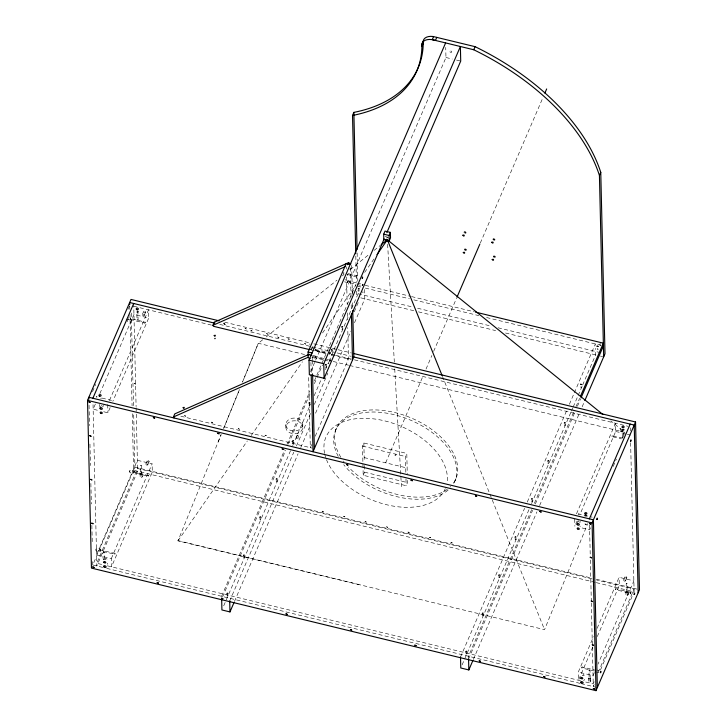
<?xml version="1.0" encoding="UTF-8"?>
<svg xmlns="http://www.w3.org/2000/svg" width="727" height="727" viewBox="0 0 727 727"><rect width="100%" height="100%" fill="white"/><g stroke="black" fill="none" stroke-linecap="round" stroke-linejoin="round"><path stroke-width="0.55" stroke-dasharray="3.63 2.73" d="M140.42 465.753L141.474 465.662L141.674 473.868L141.192 474.313L140.611 473.949L140.42 465.753L141.474 465.662M140.611 473.949L141.674 473.868M588.961 670.367L589.406 669.821L589.988 670.176L590.179 678.382L589.697 678.827L589.124 678.464L588.934 670.267L589.988 670.176M589.124 678.464L590.179 678.382M622.775 437.89L622.585 429.684L623.084 429.257L623.648 429.63L623.766 434.755M623.648 429.63L622.585 429.684M315.336 349.569L326.905 351.968M347.479 274.497L359.093 277.75M226.879 593.223L227.924 593.068L227.56 596.276L226.942 595.958L226.879 593.223L227.924 593.068M226.942 595.958L227.987 595.804M243.291 555.119L244.336 554.965L243.972 558.172L243.354 557.854L243.291 555.119L244.336 554.965M243.354 557.854L244.399 557.7M259.703 517.006L260.748 516.861L260.384 520.069L259.766 519.741L259.703 517.006L260.748 516.861M259.766 519.741L260.811 519.587M276.115 478.902L277.16 478.748L276.796 481.956L276.178 481.637L276.115 478.902L277.16 478.748M276.178 481.637L277.223 481.483M292.527 440.798L293.572 440.644L293.208 443.852L292.59 443.534L292.527 440.798L293.572 440.644M292.59 443.534L293.635 443.379M308.939 402.685L309.984 402.54L309.62 405.748L309.002 405.421L308.939 402.685L309.984 402.54M309.002 405.421L310.047 405.266M325.351 364.581L326.396 364.427L326.023 367.635L325.414 367.317L325.351 364.581L326.396 364.427M325.414 367.317L326.459 367.162M341.763 326.478L342.808 326.323L342.435 329.531L341.826 329.213L341.763 326.478L342.808 326.323M341.826 329.213L342.871 329.058M358.175 288.365L359.211 288.21L358.847 291.427L358.238 291.1L358.175 288.365L359.211 288.21M358.238 291.1L359.283 290.945M465.734 651.247L466.779 651.092L466.416 654.3L465.798 653.982L465.734 651.247L466.779 651.092M465.798 653.982L466.843 653.827M482.146 613.143L483.191 612.988L482.828 616.196L482.21 615.869L482.146 613.143L483.191 612.988M482.21 615.869L483.255 615.724M498.558 575.03L499.603 574.875L499.24 578.092L498.622 577.765L498.558 575.03L499.603 574.875M498.622 577.765L499.667 577.611M514.97 536.926L516.016 536.771L515.652 539.979L515.034 539.661L514.97 536.926L516.016 536.771M515.034 539.661L516.079 539.507M531.382 498.822L532.428 498.667L532.064 501.875L531.446 501.548L531.382 498.822L532.428 498.667M531.446 501.548L532.491 501.403M547.794 460.709L548.84 460.554L548.476 463.762L547.858 463.444L547.794 460.709L548.84 460.554M547.858 463.444L548.903 463.29M564.207 422.605L565.252 422.451L564.888 425.658L564.27 425.34L564.207 422.605L565.252 422.451M564.27 425.34L565.315 425.186M310.783 349.423L310.856 348.915M343.98 272.707L343.498 274.252M136.821 311.665L137.885 311.647L138.075 319.853L137.548 320.271L137.012 319.871L136.821 311.665L137.885 311.647M137.012 319.871L138.075 319.853M585.326 516.179L586.389 516.161M585.517 524.385C588.688 523.385 583.599 526.866 585.471 522.34M96.855 397.242L96.827 396.279L96.427 397.096M347.433 274.315L347.461 275.279L347.86 274.461M578.21 514.416L578.474 513.825L592.178 517.161M578.447 514.371L578.474 513.825M315.309 350.032L315.445 348.905M296.652 435.664C298.27 433.592 299.37 438.863 297.379 438.963C295.535 437.709 296.407 435.773 298.07 435.709M296.716 438.399L297.461 437.881L298.134 438.445M347.806 274.361L347.542 274.933M311.283 349.06L310.792 349.778M343.471 273.07L343.635 272.589M218.145 441.952L221.135 434.601L177.97 540.852L361.246 585.126M223.698 428.303L239.501 389.472L223.689 428.303M177.961 540.606L544.541 629.655L587.707 523.649M622.748 437.581L624.457 433.383M335.447 430.575L336.337 428.485M394.943 455.484L395.388 454.439M395.597 455.756L396.033 454.711M455.084 480.674L455.965 478.584M92.511 391.68L95.655 384.392M127.943 309.42L129.288 306.294M127.034 321.852L129.27 316.645M95.382 403.985L93.147 409.192L99.472 410.728M99.872 393.571L133.95 314.437L148.708 318.026L112.839 401.322M142.328 314.482L143.655 311.392M144.273 315.309L145.609 312.219M109.504 400.404L148.517 309.82L148.708 318.026M103.688 411.755L107.905 412.782L110.15 407.574M102.698 567.405L92.783 564.997L134.913 467.152L133.677 413.89M145.818 463.971L147.145 460.882M147.772 464.798L149.099 461.709M111.313 558.618L152.116 463.871L137.358 460.282L96.546 555.037L111.313 558.618L111.504 566.824L152.306 472.068L152.116 463.871M310.693 371.597L315.164 361.201M315.618 360.156L445.96 57.506L445.724 47.409M221.599 596.285L284.766 449.622M287.001 444.424L309.856 391.371M314.337 380.966L321.498 364.327M321.952 363.291L356.439 283.194M222.562 596.94L285.729 450.277M288.41 444.033L309.92 394.107M314.4 383.702L316.636 378.503M317.081 377.467L322.461 364.981M223.716 605.8L290.464 450.813M292.699 445.615L310.62 404.003M314.2 395.688L321.37 379.04M325.405 369.679L328.54 362.4M328.986 361.355L358.093 293.772L358.011 290.373M229.714 600.984L293.781 452.23M296.462 445.987L310.802 412.709M314.382 404.385L327.822 373.178M354.258 311.81L359.183 300.369M234.448 601.52L298.061 453.812M300.751 447.568L310.611 424.686M315.536 413.245L350.923 331.067M354.512 322.743L364.809 298.824L364.554 287.883M311.665 444.533L310.32 447.659L308.666 376.777M315.254 436.2L348.469 359.083L347.733 327.577M407.42 480.365L407.474 482.61L406.139 485.7L363.2 475.267L362.519 446.096L363.845 443.007L406.793 453.439L407.265 473.631M363.2 475.267L364.527 472.177L364.318 463.199M385.664 462.808L423.332 375.332M426.022 369.08L431.856 355.539M433.646 351.377L456.52 298.261M480.293 243.072L542.633 98.318M405.83 472.232L405.457 456.529L406.793 453.439M460.518 657.044L524.585 508.3M527.275 502.057L566.697 410.519M569.377 404.285L573.857 393.88M574.312 392.834L595.358 343.953L595.44 347.233M462.118 664.86L529.32 508.836M531.555 503.638L570.977 412.1M571.431 411.055L572.776 407.938M573.221 406.902L577.701 396.497M578.147 395.452L582.182 386.092M582.627 385.056L595.622 354.885L595.468 348.324M531.673 509.6L468.506 656.263L468.551 658.089M534.363 503.357L573.785 411.827M576.02 406.62L579.61 398.305M468.57 658.998L532.637 510.254M535.326 504.011L574.748 412.482M577.429 406.239L580.564 398.959M473.313 659.534L536.926 511.835M539.607 505.592L579.483 413.018M582.163 406.775L584.408 401.568M576.484 513.844L615.496 423.259L615.687 431.465L579.819 514.761M575.775 524.131L577.129 521.005M577.411 522.713L578.301 520.659M620.04 430.529L620.922 428.467M621.994 431.356L622.875 429.293M613.215 466.407L616.36 459.119M590.542 527.72L589.642 529.801L581.209 527.747M592.832 646.939L578.483 680.263L578.292 672.057L593.532 636.652M597.121 628.328L619.095 577.302L633.853 580.891L597.985 664.187M597.312 636.534L619.286 585.508L619.095 577.302M623.53 580.019L624.856 576.929M625.484 580.846L626.81 577.756M594.395 672.52L593.05 675.647L578.292 672.057M594.141 681.762L593.241 683.843L584.417 681.708M598.176 672.393L634.053 589.097L596.54 579.982M594.204 684.498L593.305 686.579L592.378 647.03M600.484 669.921L632.317 595.995M594.459 671.057L581.809 667.977L582.045 666.95L594.695 670.021M145.2 322.116L144.955 323.124L130.197 319.535L130.206 319.008L130.442 318.526L145.2 322.116L144.955 323.124M100.062 550.948L100.308 549.939L115.066 553.529L115.02 554.183L100.062 550.948L100.326 549.966M133.823 472.65L134.032 471.659L148.781 475.694L148.517 476.267L133.759 472.677L134.05 471.696M130.024 470.215C127.57 472.786 134.313 474.976 134.186 471.841C133.532 469.478 129.333 469.242 129.642 472.223M96.309 548.485C93.856 551.066 100.599 553.247 100.48 550.112C99.981 547.876 95.546 547.404 96.009 550.439M630.245 593.759C631.954 589.679 627.874 594.822 632.181 594.295M177.97 540.852L247.325 440.944M251.224 435.509L302.432 361.773M310.865 349.751L313.446 345.934M322.534 332.975L355.594 285.393M364.663 272.38L374.387 258.385M622.721 438.099L611.97 435.927L611.934 436.573L621.431 438.872M611.97 436.554L612.198 435.555M130.224 319.526L130.46 318.553M115.066 553.529L114.857 554.519M99.808 406.202L100.789 406.248M323.915 358.484L315.473 356.439L315.082 358.147L315.582 356.112L312.51 355.358M214.456 338.064C213.375 339.345 216.619 339.109 215.31 338.01M148.79 475.24L148.517 476.267M262.72 339.736L258.303 343.28L242.491 382.12L258.303 343.28L304.54 354.512M266.255 336.901L336.974 280.177M342.272 275.924L344.044 274.506M350.232 269.535L368.789 254.65M374.096 250.397L380.285 245.426M130.542 317.999L130.097 320.062L130.542 317.999L127.525 317.272M348.079 280.513L347.624 282.576L348.079 280.513L345.052 279.777M134.177 471.16L133.668 473.195M310.883 349.878L326.005 353.631M315.582 356.112L315.127 357.802L323.56 359.856M100.462 549.43L99.962 551.475M331.53 349.869C330.921 351.514 334.093 350.25 331.676 349.832M630.545 592.305L615.76 588.688L615.533 589.152L615.505 589.688L630.273 593.277L630.491 592.278L630.273 593.277M615.505 589.688L615.76 588.688M309.829 343.816L309.847 344.662M356.457 282.912L348.024 280.858L347.715 281.476L347.679 282.23L356.112 284.275M347.679 282.23L348.024 280.858M315.127 357.802L315.509 356.475M349.814 269.463L350.423 269.254L349.887 268.581M329.04 362.9L328.122 363.527M445.96 57.506L452.285 59.041M456.501 60.068L460.718 61.086M385.156 236.557L388.372 237.338M347.86 273.57L359.456 276.387M357.511 283.166L360.674 283.93M365.263 285.338L410.455 296.316M411.555 296.58L474.386 311.847M357.166 284.53L360.328 285.302M344.607 281.84L347.624 282.576M357.611 286.193L360.919 287.001M365.327 288.074L409.419 298.779M413.827 299.851L478.857 315.645M486.572 317.526L601.211 345.37M358.093 293.772L412.1 306.894M417.616 308.239L490.361 325.905M498.077 327.777L600.593 352.686M360.783 297.843L414.081 310.792M418.488 311.856L495.65 330.603M505.565 333.011L595.958 354.967M600.366 356.039L602.665 356.603M224.643 322.179L309.466 342.79M313.873 343.853L337.01 349.478M338.11 349.742L351.332 352.958M219.754 324.406L351.096 356.312M311.329 347.824L314.346 348.551M133.759 306.24L212.093 325.269M315.809 350.459L325.741 352.868M331.258 354.213L334.565 355.012M335.665 355.285L353.322 359.574M354.422 359.838L628.146 426.331M314.955 350.514L326.55 353.331M331.521 354.967L350.478 359.574M324.969 358.747L329.186 359.765M312.247 356.384L324.351 359.329M333.157 361.464L348.569 365.208M349.669 365.481L624.884 432.338L610.807 420.924M324.615 360.11L327.777 360.883M312.056 357.42L315.082 358.147M615.687 431.465L626.229 434.019M627.283 434.283L630.454 435.046M126.071 319.08L130.097 320.062M362.519 446.096L405.457 456.529M364.191 457.592L407.129 468.024M180.823 416.198L312.137 448.105M102.016 398.078L111.522 400.423M364.527 472.177L407.474 482.61M134.913 467.152L592.096 578.21M596.503 579.283L637.27 589.179M592.123 578.91L137.548 468.488L96.746 563.243L103.07 564.779M595.177 582.372L133.586 470.242L132.232 412.445M596.276 582.636L634.117 591.833L630.627 442.661M630.673 591.769L633.635 592.478M596.903 670.021L598.921 670.512M596.458 672.084L598.475 672.566M107.287 565.797L580.591 680.772M106.733 568.387L580.064 683.362M581.173 683.634L596.322 687.315M331.639 349.078L332.194 349.841L331.321 349.869M582.045 666.95L581.809 667.977M442.434 376.377L489.462 493.033M489.889 494.078L544.541 629.655M627.237 583.645L626.192 583.663L626.383 591.969L626.974 592.314L627.237 583.645L626.192 583.763M627.428 591.851L626.383 591.969M104.388 559.336C105.869 548.858 101.262 549.712 103.334 559.454M103.17 552.275L104.215 552.156M387.618 244.29L394.334 362.11M394.725 368.907L401.449 486.717M630.282 427.867L630.354 430.947M627.964 591.951A1.063 0.809 -1.3 0 1 626.329 592.596A1.063 0.809 -1.3 0 1 626.429 591.187A1.063 0.809 -1.3 0 1 627.964 591.951L628.028 594.686A1.063 0.809 -1.3 0 1 626.392 595.331A1.063 0.809 -1.3 0 1 626.492 593.923A1.063 0.809 -1.3 0 1 628.028 594.686M625.847 591.878L625.911 594.613M589.533 524.985L590.242 555.501M590.351 560.017L591.324 601.829M591.351 602.956L592.36 645.903M590.706 678.464A1.063 0.809 -1.3 0 1 589.07 679.109A1.063 0.809 -1.3 0 1 589.17 677.709A1.063 0.809 -1.3 0 1 590.706 678.464L590.769 681.199A1.063 0.809 -1.3 0 1 589.134 681.844A1.063 0.809 -1.3 0 1 589.233 680.436A1.063 0.809 -1.3 0 1 590.769 681.199M588.588 678.391L588.652 681.126M574.712 519.033L574.884 526.212M405.984 478.966L406.139 485.7M363.845 443.007L364.291 462.081M357.139 252.96L357.802 281.304M355.812 256.049L356.421 282.131M356.63 291.2L356.757 296.861M351.686 265.437L352.368 294.817M352.559 302.723L352.659 307.248M350.332 267.8L351.014 296.78M351.196 304.686L351.332 310.556M346.306 266.827L346.361 269.072M346.543 276.951L347.179 303.95M347.388 312.955L347.542 319.707M312.21 357.093L312.265 359.747M312.283 360.483L312.601 374.051M310.929 362.446L311.192 373.751M302.777 424.513A8.479 6.479 -1.3 0 1 289.955 430.12A8.479 6.479 -1.3 0 1 290.155 418.897A8.479 6.479 -1.3 0 1 302.777 424.513L302.841 427.249A8.479 6.479 -1.3 0 1 290.018 432.856A8.479 6.479 -1.3 0 1 290.218 421.633A8.479 6.479 -1.3 0 1 302.841 427.249M285.811 424.504L285.875 427.24M142.201 473.949A1.063 0.809 -1.3 0 1 140.556 474.595A1.063 0.809 -1.3 0 1 140.665 473.195A1.063 0.809 -1.3 0 1 142.201 473.949L142.265 476.685A1.063 0.809 -1.3 0 1 140.62 477.33A1.063 0.809 -1.3 0 1 140.729 475.921A1.063 0.809 -1.3 0 1 142.265 476.685M140.084 473.877L140.147 476.612M133.695 303.504L136.103 406.629M136.131 407.756L137.612 471.223L96.809 565.969L93.001 403.04M131.314 313.028L133.486 405.957M129.751 305.922L129.824 309.32M129.942 314.3L132.078 405.83M107.714 404.575L107.905 412.782M99.708 404.348L99.753 406.402M89.048 405.212L89.521 425.604M89.957 444.079L90.457 465.553M90.875 483.4L91.357 503.975M91.856 525.33L92.256 542.397M92.702 561.598L92.783 564.997M584.799 516.134A1.063 0.809 -1.3 0 1 585.917 515.361A1.063 0.809 -1.3 0 1 586.916 516.206M101.135 397.996A1.063 0.809 -1.3 0 1 100.799 398.769M623.702 428.975A1.063 0.809 -1.3 0 1 623.884 430.211A1.063 0.809 -1.3 0 1 622.267 430.148A1.063 0.809 -1.3 0 1 622.639 428.939M103.179 559.826A1.063 0.809 -1.3 0 1 104.461 559.745M445.315 488.653A65.021 39.585 23.3 0 1 386.564 504.72A65.021 39.585 23.3 0 1 326.496 459.7M325.723 457.601A65.021 39.585 23.3 0 1 324.824 454.448M324.587 453.403A65.021 39.585 23.3 0 1 384.319 420.788A65.021 39.585 23.3 0 1 447.069 482.673M340.881 457.301A64.848 38.622 22.9 0 1 394.87 412.554A64.848 38.622 22.9 0 1 452.503 484.4M450.631 486.481A64.848 38.622 22.9 0 1 450.122 486.972M447.332 489.289A64.848 38.622 22.9 0 1 348.415 466.979M344.025 461.818A64.848 38.622 22.9 0 1 343.462 461.072M338.237 456.347A64.848 38.622 22.9 0 1 393.989 414.644A64.848 38.622 22.9 0 1 453.221 484.273M448.168 490.016A64.848 38.622 22.9 0 1 343.717 464.653M386.391 238.047A1.418 1.081 -1.3 0 1 388.109 237.938M600.802 345.252A1.063 0.645 23.3 0 1 599.775 344.325A1.063 0.645 23.3 0 1 600.766 343.889M362.755 291.709A1.063 0.645 23.3 0 1 362.573 292.736M105.833 559.754A1.063 0.645 23.3 0 1 105.242 558.563A1.063 0.645 23.3 0 1 106.896 558.972A1.063 0.645 23.3 0 1 106.351 559.881M107.178 563.225A1.281 0.782 23.3 0 1 107.223 564.234M580.655 521.622A1.281 0.782 23.3 0 1 579.792 522.113A1.281 0.782 23.3 0 1 578.501 521.513M103.57 405.939A1.281 0.782 23.3 0 1 102.471 406.193A1.281 0.782 23.3 0 1 101.326 405.421M103.534 405.302A1.281 0.782 23.3 0 1 103.634 405.53M584.354 679.318A1.281 0.782 23.3 0 1 583.445 680.245M580.473 526.13A1.063 0.645 23.3 0 1 579.873 526.303M322.088 511.19L323.415 511.654L322.088 511.19M343.553 516.406L344.889 516.87L343.553 516.406M365.027 521.622L366.353 522.086L365.027 521.622M386.5 526.839L387.827 527.302L386.5 526.839M407.965 532.055L409.292 532.518L407.965 532.055M429.439 537.271L430.766 537.735L429.439 537.271M450.904 542.487L452.239 542.942L450.904 542.487M580.7 387.018L581.7 387.291L580.7 387.018M597.112 348.915L598.112 349.178L597.112 348.915M347.633 358.938C347.57 360.692 348.233 357.284 347.633 358.938M184.522 415.608L185.812 416.189L184.522 415.608M223.998 323.942L225.288 324.524L223.998 323.942M211.357 422.123L212.647 422.705L211.357 422.123M250.833 330.458L252.124 331.049L250.833 330.458M238.202 428.639L239.483 429.23L238.202 428.639M277.678 336.983L278.959 337.564L277.678 336.983M265.037 435.164L266.327 435.746L265.037 435.164M304.513 343.498L305.803 344.089L304.513 343.498M291.872 441.68L293.163 442.27L291.872 441.68M134.331 383.483L135.613 384.083L134.331 383.483M349.442 281.885L350.705 282.503L349.442 281.885M223.589 323.115L224.834 323.76L223.589 323.115M245.063 328.331L246.308 328.977L245.063 328.331M266.527 333.539L267.781 334.193L266.527 333.539M288.001 338.755L289.246 339.409L288.001 338.755M136.767 312.337A1.063 0.809 -1.3 0 0 138.412 311.692A1.063 0.809 -1.3 0 0 136.876 310.938A1.063 0.809 -1.3 0 0 136.767 312.337M449.868 51.753A1.063 0.645 23.3 0 0 451.612 52.18A1.063 0.645 23.3 0 0 450.722 50.945A1.063 0.645 23.3 0 0 449.868 51.753M582.227 675.165A1.063 0.645 23.3 0 0 583.972 675.583A1.063 0.645 23.3 0 0 583.072 674.347A1.063 0.645 23.3 0 0 582.227 675.165M143.764 311.938A1.063 0.645 23.3 0 0 145.509 312.365A1.063 0.645 23.3 0 0 144.618 311.129A1.063 0.645 23.3 0 0 143.764 311.938M142.437 315.027A1.063 0.645 23.3 0 0 144.182 315.454A1.063 0.645 23.3 0 0 143.283 314.218A1.063 0.645 23.3 0 0 142.437 315.027M620.149 431.075A1.063 0.645 23.3 0 0 621.894 431.493A1.063 0.645 23.3 0 0 620.994 430.257A1.063 0.645 23.3 0 0 620.149 431.075M624.975 577.474A1.063 0.645 23.3 0 0 626.719 577.892A1.063 0.645 23.3 0 0 625.82 576.656A1.063 0.645 23.3 0 0 624.975 577.474M623.639 580.564A1.063 0.645 23.3 0 0 625.384 580.982A1.063 0.645 23.3 0 0 624.493 579.746A1.063 0.645 23.3 0 0 623.639 580.564M147.263 461.427A1.063 0.645 23.3 0 0 148.999 461.854A1.063 0.645 23.3 0 0 148.108 460.618A1.063 0.645 23.3 0 0 147.263 461.427M145.927 464.517A1.063 0.645 23.3 0 0 147.672 464.944A1.063 0.645 23.3 0 0 146.781 463.708A1.063 0.645 23.3 0 0 145.927 464.517"/><path stroke-width="1.09" d="M355.757 253.787L352.522 115.475A164.075 99.881 23.3 0 0 421.896 46.464L423.223 43.375L423.214 40.839A12.832 7.815 23.3 0 1 433.047 36.486L475.076 46.664A204.714 124.617 23.3 0 1 600.766 172.363L605 353.758L584.853 400.532M464.199 232.258C464.68 230.841 467.016 233.24 465.08 233.031M353.531 353.486L635.552 421.996L639.469 589.715L596.004 690.65L91.448 568.087L87.531 400.368L130.996 299.433L219.127 320.843M92.883 398.251L133.695 303.504M173.98 417.952L173.444 416.98L174.771 413.89L309.075 354.349L311.401 355.558M309.457 349.605L213.456 326.287L212.92 325.323L214.247 322.234L348.551 262.683L350.877 263.901M352.522 115.475L353.858 112.385A164.075 99.881 23.3 0 0 423.223 43.375M423.132 41.566L421.805 44.656L421.896 46.464L421.887 43.929A12.832 7.815 23.3 0 1 431.711 39.576L435.464 40.448L436.791 37.359M433.565 36.577L432.238 39.667L473.74 49.754A204.714 124.617 23.3 0 1 599.43 175.452L603.674 356.848M308.166 355.394L308.084 352.022L346.234 263.447L350.26 264.428M173.444 416.98L307.739 357.439L309.075 354.349M347.66 264.746L348.551 262.683M384.129 238.938L324.106 378.304L309.348 374.723L309.002 360.138L445.615 42.92M324.106 378.304L323.769 363.718L460.382 46.51L460.718 61.086L386.819 232.695M383.692 234.176L385.028 231.086L390.39 232.386L390.517 237.856L389.19 240.946L383.82 239.646L383.692 234.176L389.063 235.475L389.19 240.946M389.063 235.475L390.39 232.386M221.662 599.021L221.917 609.962L229.968 611.916L234.003 602.556M473.74 49.754L475.076 46.664M456.974 297.225L479.847 244.108M544.877 93.111L546.668 88.948M599.43 175.452L600.766 172.363M580.5 396.224L603.346 343.171L475.485 312.11M581.018 397.914L603.41 345.907M460.518 657.044L460.782 667.986L468.833 669.94L472.859 660.579M589.388 518.86L630.191 424.105M596.004 690.65L592.087 522.931L635.552 421.996M376.986 254.668L386.709 240.692M381.166 244.717L386.473 240.464M212.92 325.323L345.152 266.691M494.805 257.303C496.359 256.44 492.588 255.386 493.778 256.976M465.698 250.288C467.734 249.77 463.69 248.161 464.871 249.952M493.987 240.055C496.277 240.11 492.742 237.711 493.233 239.601M214.492 323.124L129.67 302.523L129.724 304.786M353.258 356.839L634.217 425.086L638.142 592.805M308.084 352.022L312.11 352.995M309.002 360.138L323.769 363.718M87.531 400.368L592.087 522.931M307.739 357.439L310.075 358.647M388.236 240.473L602.892 414.499M214.247 322.234L214.783 323.197M387.355 239.756L442.007 375.323M597.33 687.56L593.414 519.841L88.858 397.278L88.903 399.096M468.57 658.998L468.833 669.94M353.858 112.385L357.057 249.561M352.74 310.638L353.822 356.975L313.019 451.731L311.22 374.878M351.414 313.928L352.495 360.065M312.61 374.378L314.346 448.641M229.714 600.984L229.968 611.916M387.255 239.928A1.418 1.081 -1.3 0 1 386.282 239.574M388.536 240.337A1.418 1.081 -1.3 0 1 386.01 239.428M329.676 353.831L330.067 352.731L329.676 353.831M362.219 278.241L362.619 277.16L362.219 278.241M596.803 519.46C597.567 520.532 597.458 515.825 596.803 519.46M600.384 672.602C601.138 673.656 601.047 668.94 600.384 672.602M630.518 441.189C631.272 442.243 631.181 437.527 630.518 441.189M634.098 594.322C634.853 595.386 634.744 590.678 634.098 594.322M362.4 285.411L362.746 284.448L362.4 285.411M329.858 360.983L330.24 360.019L329.858 360.983M580.637 384.283L581.636 384.556L580.637 384.283M597.049 346.179L598.048 346.443L597.049 346.179M462.89 235.212C463.999 237.756 465.389 234.139 462.89 235.212M463.29 252.433C464.408 254.977 465.798 251.369 463.29 252.433M491.797 242.227C492.906 244.772 494.305 241.164 491.797 242.227M492.197 259.457C493.315 262.002 494.705 258.385 492.197 259.457M88.93 401.94L90.221 402.504L88.994 401.849M89.721 435.664L91.011 436.236L89.721 435.664M90.739 479.42L92.029 479.984L90.811 479.32M91.766 523.167L93.056 523.74L91.766 523.167M92.783 566.924L94.074 567.496L92.783 566.924M153.342 417.58L154.633 418.152L153.342 417.58M157.196 582.572L158.486 583.136L157.196 582.572M217.755 433.228L219.045 433.801L217.755 433.228M221.608 598.212L222.898 598.784L221.608 598.212M282.158 448.877L283.457 449.45L282.158 448.877M286.02 613.861L287.31 614.433L286.02 613.861M346.57 464.526L347.87 465.089L346.57 464.526M350.423 629.509L351.723 630.082L350.423 629.509M410.982 480.165L412.273 480.738L410.982 480.165M414.835 645.158L416.135 645.721L414.835 645.158M475.394 495.814L476.685 496.387L475.394 495.814M479.247 660.798L480.538 661.37L479.247 660.798M539.807 511.463L541.097 512.035L539.807 511.463M543.66 676.446L544.95 677.019L543.66 676.446M589.452 523.522L590.751 524.094L589.452 523.522M590.242 557.245L591.533 557.818L590.242 557.245M591.269 601.002L592.56 601.574L591.269 601.002M592.287 644.758L593.577 645.322L592.287 644.758M593.314 688.505L594.604 689.078L593.314 688.505M183.14 407.665C183.949 409.819 185.267 406.202 183.14 407.665M214.192 335.565C214.992 337.719 216.319 334.111 214.192 335.565M136.703 309.611A1.063 0.809 -1.3 0 0 138.348 308.957A1.063 0.809 -1.3 0 0 136.812 308.203A1.063 0.809 -1.3 0 0 136.703 309.611M99.445 396.124A1.063 0.809 -1.3 0 0 101.089 395.47A1.063 0.809 -1.3 0 0 99.554 394.716A1.063 0.809 -1.3 0 0 99.445 396.124M585.217 514.125A1.063 0.809 -1.3 0 0 586.853 513.471A1.063 0.809 -1.3 0 0 585.317 512.717A1.063 0.809 -1.3 0 0 585.217 514.125M622.466 427.603A1.063 0.809 -1.3 0 0 624.111 426.958A1.063 0.809 -1.3 0 0 622.576 426.204A1.063 0.809 -1.3 0 0 622.466 427.603M580.973 682.753A1.281 0.782 23.3 0 0 583.054 683.044A1.281 0.782 23.3 0 0 581.718 681.608A1.281 0.782 23.3 0 0 580.973 682.753M100.162 408.728A1.281 0.782 23.3 0 0 102.234 409.028A1.281 0.782 23.3 0 0 100.899 407.583A1.281 0.782 23.3 0 0 100.162 408.728M577.174 524.603A1.281 0.782 23.3 0 0 579.246 524.903A1.281 0.782 23.3 0 0 577.91 523.467A1.281 0.782 23.3 0 0 577.174 524.603M103.961 566.878A1.281 0.782 23.3 0 0 106.042 567.169A1.281 0.782 23.3 0 0 104.706 565.733A1.281 0.782 23.3 0 0 103.961 566.878M580.891 678.255A1.063 0.645 23.3 0 0 582.636 678.673A1.063 0.645 23.3 0 0 581.745 677.437A1.063 0.645 23.3 0 0 580.891 678.255M103.879 562.38A1.063 0.645 23.3 0 0 105.624 562.807A1.063 0.645 23.3 0 0 104.733 561.562A1.063 0.645 23.3 0 0 103.879 562.38M100.39 412.927A1.063 0.645 23.3 0 0 102.134 413.345A1.063 0.645 23.3 0 0 101.244 412.109A1.063 0.645 23.3 0 0 100.39 412.927M577.402 528.802A1.063 0.645 23.3 0 0 579.146 529.22A1.063 0.645 23.3 0 0 578.247 527.984A1.063 0.645 23.3 0 0 577.402 528.802"/></g></svg>
